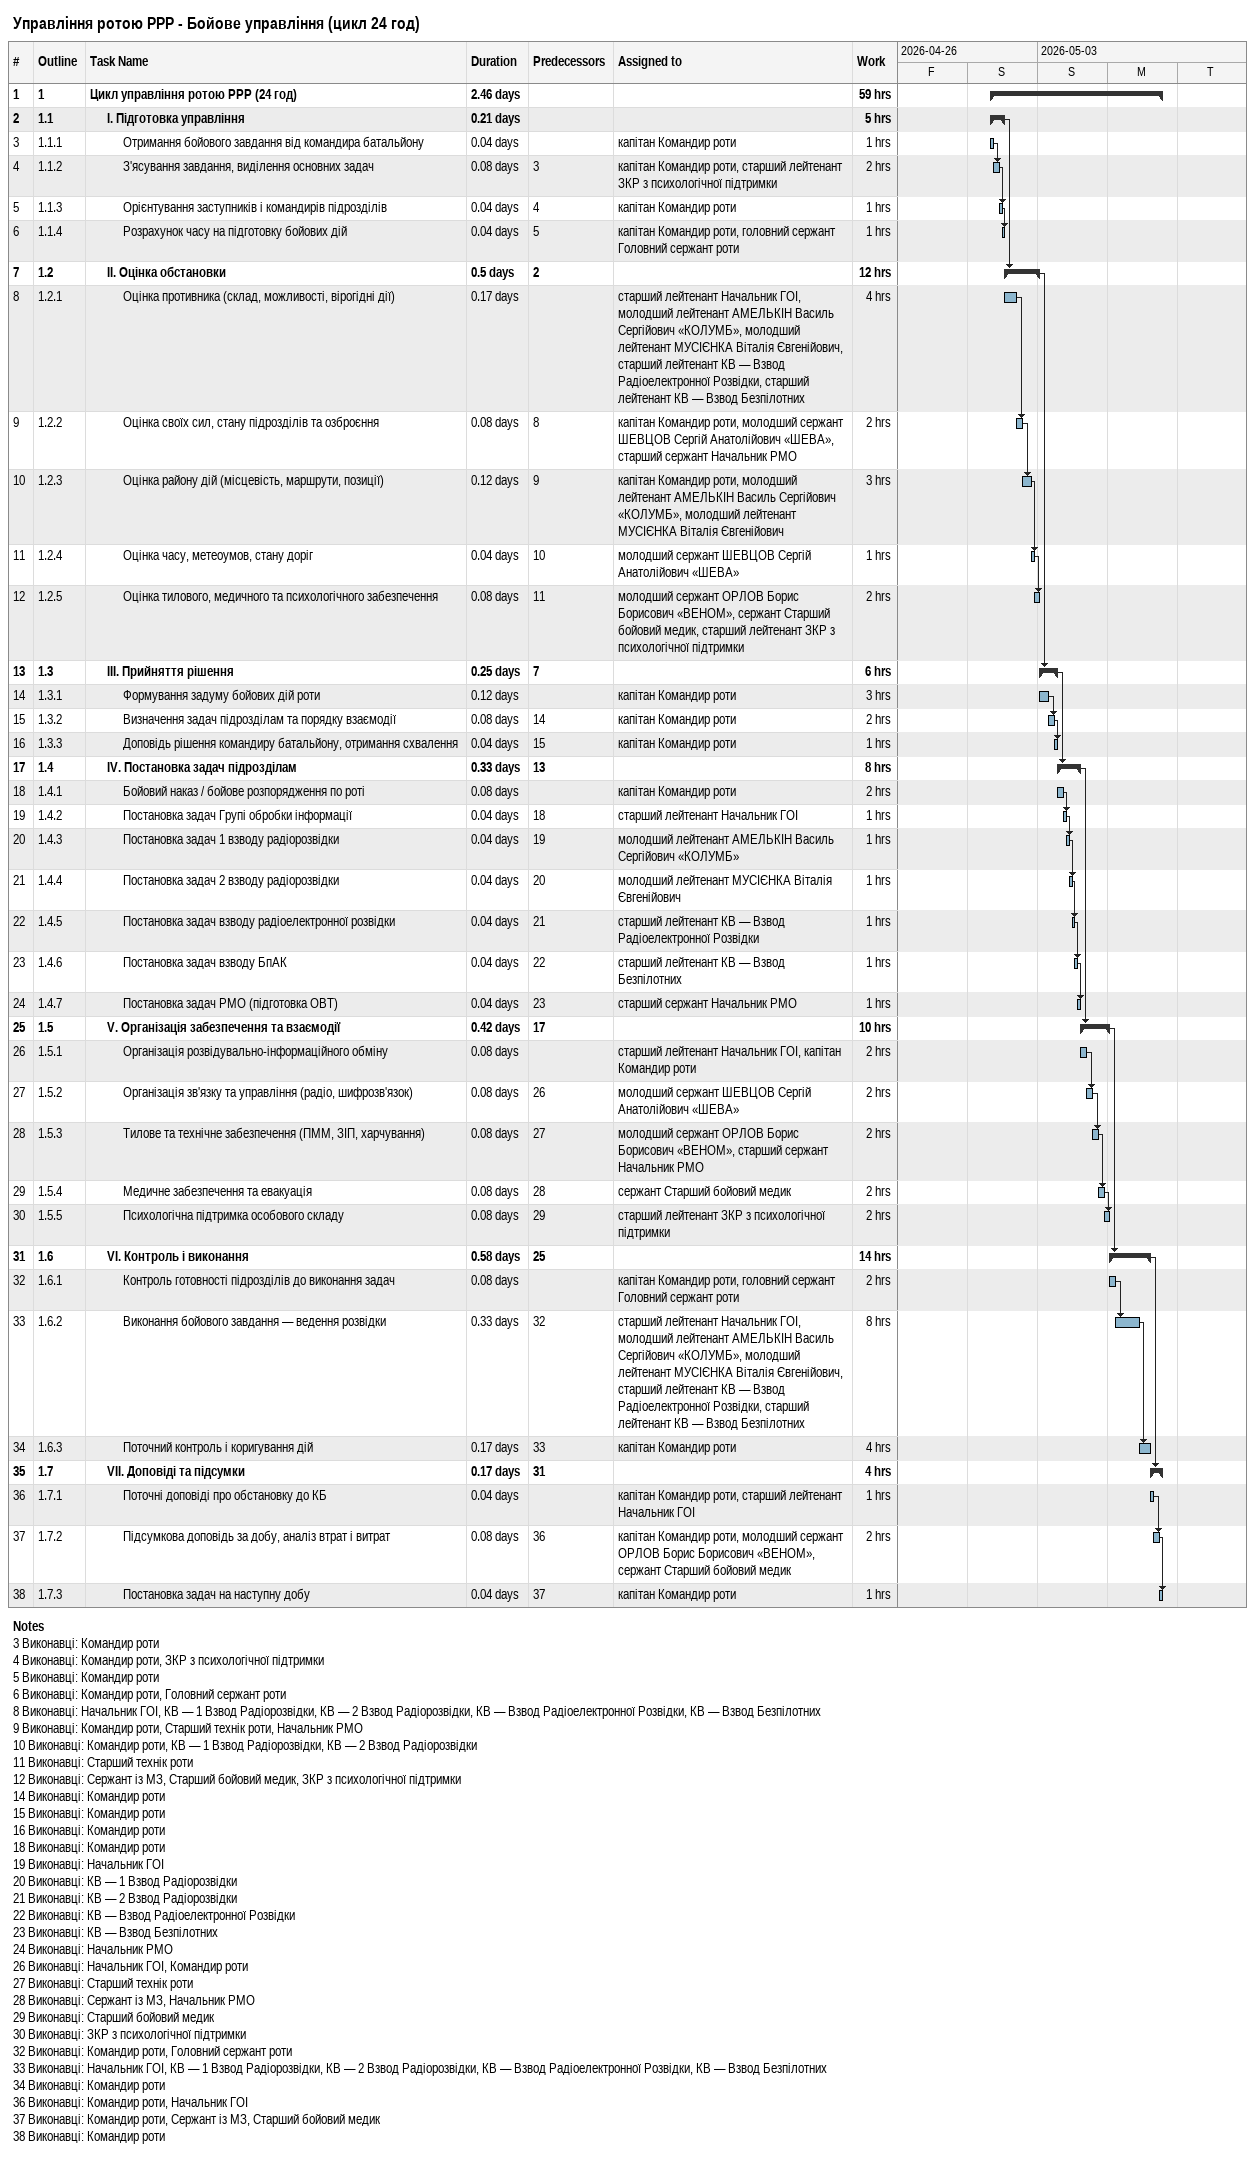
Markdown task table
Управління ротою РРР - Бойове управління (цикл 24 год)

| ID | WBS | Task | Duration | Start | Finish | Predecessors | Resources | Work (h) |
|---|---|---|---|---|---|---|---|---|
| 1 | 1 | **Цикл управління ротою РРР (24 год)** | 2.46d | 2026-05-02 | 2026-05-04 |  |  | 59 |
| 2 | 1.1 | **I. Підготовка управління** | 0.21d | 2026-05-02 | 2026-05-02 |  |  | 5 |
| 3 | 1.1.1 | Отримання бойового завдання від командира батальйону | 0.04d | 2026-05-02 | 2026-05-02 |  | капітан Командир роти | 1 |
| 4 | 1.1.2 | З'ясування завдання, виділення основних задач | 0.08d | 2026-05-02 | 2026-05-02 | 3 | капітан Командир роти, старший лейтенант ЗКР з психологічної підтримки | 2 |
| 5 | 1.1.3 | Орієнтування заступників і командирів підрозділів | 0.04d | 2026-05-02 | 2026-05-02 | 4 | капітан Командир роти | 1 |
| 6 | 1.1.4 | Розрахунок часу на підготовку бойових дій | 0.04d | 2026-05-02 | 2026-05-02 | 5 | капітан Командир роти, головний сержант Головний сержант роти | 1 |
| 7 | 1.2 | **II. Оцінка обстановки** | 0.5d | 2026-05-02 | 2026-05-03 | 2 |  | 12 |
| 8 | 1.2.1 | Оцінка противника (склад, можливості, вірогідні дії) | 0.17d | 2026-05-02 | 2026-05-02 |  | старший лейтенант Начальник ГОІ, молодший лейтенант АМЕЛЬКІН Василь Сергійович «КОЛУМБ», молодший лейтенант МУСІЄНКА Віталія Євгенійович, старший лейтенант КВ — Взвод Радіоелектронної Розвідки, старший лейтенант КВ — Взвод Безпілотних | 4 |
| 9 | 1.2.2 | Оцінка своїх сил, стану підрозділів та озброєння | 0.08d | 2026-05-02 | 2026-05-02 | 8 | капітан Командир роти, молодший сержант ШЕВЦОВ Сергій Анатолійович «ШЕВА», старший сержант Начальник РМО | 2 |
| 10 | 1.2.3 | Оцінка району дій (місцевість, маршрути, позиції) | 0.12d | 2026-05-02 | 2026-05-02 | 9 | капітан Командир роти, молодший лейтенант АМЕЛЬКІН Василь Сергійович «КОЛУМБ», молодший лейтенант МУСІЄНКА Віталія Євгенійович | 3 |
| 11 | 1.2.4 | Оцінка часу, метеоумов, стану доріг | 0.04d | 2026-05-02 | 2026-05-02 | 10 | молодший сержант ШЕВЦОВ Сергій Анатолійович «ШЕВА» | 1 |
| 12 | 1.2.5 | Оцінка тилового, медичного та психологічного забезпечення | 0.08d | 2026-05-02 | 2026-05-03 | 11 | молодший сержант ОРЛОВ Борис Борисович «ВЕНОМ», сержант Старший бойовий медик, старший лейтенант ЗКР з психологічної підтримки | 2 |
| 13 | 1.3 | **III. Прийняття рішення** | 0.25d | 2026-05-03 | 2026-05-03 | 7 |  | 6 |
| 14 | 1.3.1 | Формування задуму бойових дій роти | 0.12d | 2026-05-03 | 2026-05-03 |  | капітан Командир роти | 3 |
| 15 | 1.3.2 | Визначення задач підрозділам та порядку взаємодії | 0.08d | 2026-05-03 | 2026-05-03 | 14 | капітан Командир роти | 2 |
| 16 | 1.3.3 | Доповідь рішення командиру батальйону, отримання схвалення | 0.04d | 2026-05-03 | 2026-05-03 | 15 | капітан Командир роти | 1 |
| 17 | 1.4 | **IV. Постановка задач підрозділам** | 0.33d | 2026-05-03 | 2026-05-03 | 13 |  | 8 |
| 18 | 1.4.1 | Бойовий наказ / бойове розпорядження по роті | 0.08d | 2026-05-03 | 2026-05-03 |  | капітан Командир роти | 2 |
| 19 | 1.4.2 | Постановка задач Групі обробки інформації | 0.04d | 2026-05-03 | 2026-05-03 | 18 | старший лейтенант Начальник ГОІ | 1 |
| 20 | 1.4.3 | Постановка задач 1 взводу радіорозвідки | 0.04d | 2026-05-03 | 2026-05-03 | 19 | молодший лейтенант АМЕЛЬКІН Василь Сергійович «КОЛУМБ» | 1 |
| 21 | 1.4.4 | Постановка задач 2 взводу радіорозвідки | 0.04d | 2026-05-03 | 2026-05-03 | 20 | молодший лейтенант МУСІЄНКА Віталія Євгенійович | 1 |
| 22 | 1.4.5 | Постановка задач взводу радіоелектронної розвідки | 0.04d | 2026-05-03 | 2026-05-03 | 21 | старший лейтенант КВ — Взвод Радіоелектронної Розвідки | 1 |
| 23 | 1.4.6 | Постановка задач взводу БпАК | 0.04d | 2026-05-03 | 2026-05-03 | 22 | старший лейтенант КВ — Взвод Безпілотних | 1 |
| 24 | 1.4.7 | Постановка задач РМО (підготовка ОВТ) | 0.04d | 2026-05-03 | 2026-05-03 | 23 | старший сержант Начальник РМО | 1 |
| 25 | 1.5 | **V. Організація забезпечення та взаємодії** | 0.42d | 2026-05-03 | 2026-05-04 | 17 |  | 10 |
| 26 | 1.5.1 | Організація розвідувально-інформаційного обміну | 0.08d | 2026-05-03 | 2026-05-03 |  | старший лейтенант Начальник ГОІ, капітан Командир роти | 2 |
| 27 | 1.5.2 | Організація зв'язку та управління (радіо, шифрозв'язок) | 0.08d | 2026-05-03 | 2026-05-03 | 26 | молодший сержант ШЕВЦОВ Сергій Анатолійович «ШЕВА» | 2 |
| 28 | 1.5.3 | Тилове та технічне забезпечення (ПММ, ЗІП, харчування) | 0.08d | 2026-05-03 | 2026-05-03 | 27 | молодший сержант ОРЛОВ Борис Борисович «ВЕНОМ», старший сержант Начальник РМО | 2 |
| 29 | 1.5.4 | Медичне забезпечення та евакуація | 0.08d | 2026-05-03 | 2026-05-03 | 28 | сержант Старший бойовий медик | 2 |
| 30 | 1.5.5 | Психологічна підтримка особового складу | 0.08d | 2026-05-03 | 2026-05-04 | 29 | старший лейтенант ЗКР з психологічної підтримки | 2 |
| 31 | 1.6 | **VI. Контроль і виконання** | 0.58d | 2026-05-04 | 2026-05-04 | 25 |  | 14 |
| 32 | 1.6.1 | Контроль готовності підрозділів до виконання задач | 0.08d | 2026-05-04 | 2026-05-04 |  | капітан Командир роти, головний сержант Головний сержант роти | 2 |
| 33 | 1.6.2 | Виконання бойового завдання — ведення розвідки | 0.33d | 2026-05-04 | 2026-05-04 | 32 | старший лейтенант Начальник ГОІ, молодший лейтенант АМЕЛЬКІН Василь Сергійович «КОЛУМБ», молодший лейтенант МУСІЄНКА Віталія Євгенійович, старший лейтенант КВ — Взвод Радіоелектронної Розвідки, старший лейтенант КВ — Взвод Безпілотних | 8 |
| 34 | 1.6.3 | Поточний контроль і коригування дій | 0.17d | 2026-05-04 | 2026-05-04 | 33 | капітан Командир роти | 4 |
| 35 | 1.7 | **VII. Доповіді та підсумки** | 0.17d | 2026-05-04 | 2026-05-04 | 31 |  | 4 |
| 36 | 1.7.1 | Поточні доповіді про обстановку до КБ | 0.04d | 2026-05-04 | 2026-05-04 |  | капітан Командир роти, старший лейтенант Начальник ГОІ | 1 |
| 37 | 1.7.2 | Підсумкова доповідь за добу, аналіз втрат і витрат | 0.08d | 2026-05-04 | 2026-05-04 | 36 | капітан Командир роти, молодший сержант ОРЛОВ Борис Борисович «ВЕНОМ», сержант Старший бойовий медик | 2 |
| 38 | 1.7.3 | Постановка задач на наступну добу | 0.04d | 2026-05-04 | 2026-05-04 | 37 | капітан Командир роти | 1 |

Notes
- 3: Виконавці: Командир роти
- 4: Виконавці: Командир роти, ЗКР з психологічної підтримки
- 5: Виконавці: Командир роти
- 6: Виконавці: Командир роти, Головний сержант роти
- 8: Виконавці: Начальник ГОІ, КВ — 1 Взвод Радіорозвідки, КВ — 2 Взвод Радіорозвідки, КВ — Взвод Радіоелектронної Розвідки, КВ — Взвод Безпілотних
- 9: Виконавці: Командир роти, Старший технік роти, Начальник РМО
- 10: Виконавці: Командир роти, КВ — 1 Взвод Радіорозвідки, КВ — 2 Взвод Радіорозвідки
- 11: Виконавці: Старший технік роти
- 12: Виконавці: Сержант із МЗ, Старший бойовий медик, ЗКР з психологічної підтримки
- 14: Виконавці: Командир роти
- 15: Виконавці: Командир роти
- 16: Виконавці: Командир роти
- 18: Виконавці: Командир роти
- 19: Виконавці: Начальник ГОІ
- 20: Виконавці: КВ — 1 Взвод Радіорозвідки
- 21: Виконавці: КВ — 2 Взвод Радіорозвідки
- 22: Виконавці: КВ — Взвод Радіоелектронної Розвідки
- 23: Виконавці: КВ — Взвод Безпілотних
- 24: Виконавці: Начальник РМО
- 26: Виконавці: Начальник ГОІ, Командир роти
- 27: Виконавці: Старший технік роти
- 28: Виконавці: Сержант із МЗ, Начальник РМО
- 29: Виконавці: Старший бойовий медик
- 30: Виконавці: ЗКР з психологічної підтримки
- 32: Виконавці: Командир роти, Головний сержант роти
- 33: Виконавці: Начальник ГОІ, КВ — 1 Взвод Радіорозвідки, КВ — 2 Взвод Радіорозвідки, КВ — Взвод Радіоелектронної Розвідки, КВ — Взвод Безпілотних
- 34: Виконавці: Командир роти
- 36: Виконавці: Командир роти, Начальник ГОІ
- 37: Виконавці: Командир роти, Сержант із МЗ, Старший бойовий медик
- 38: Виконавці: Командир роти
